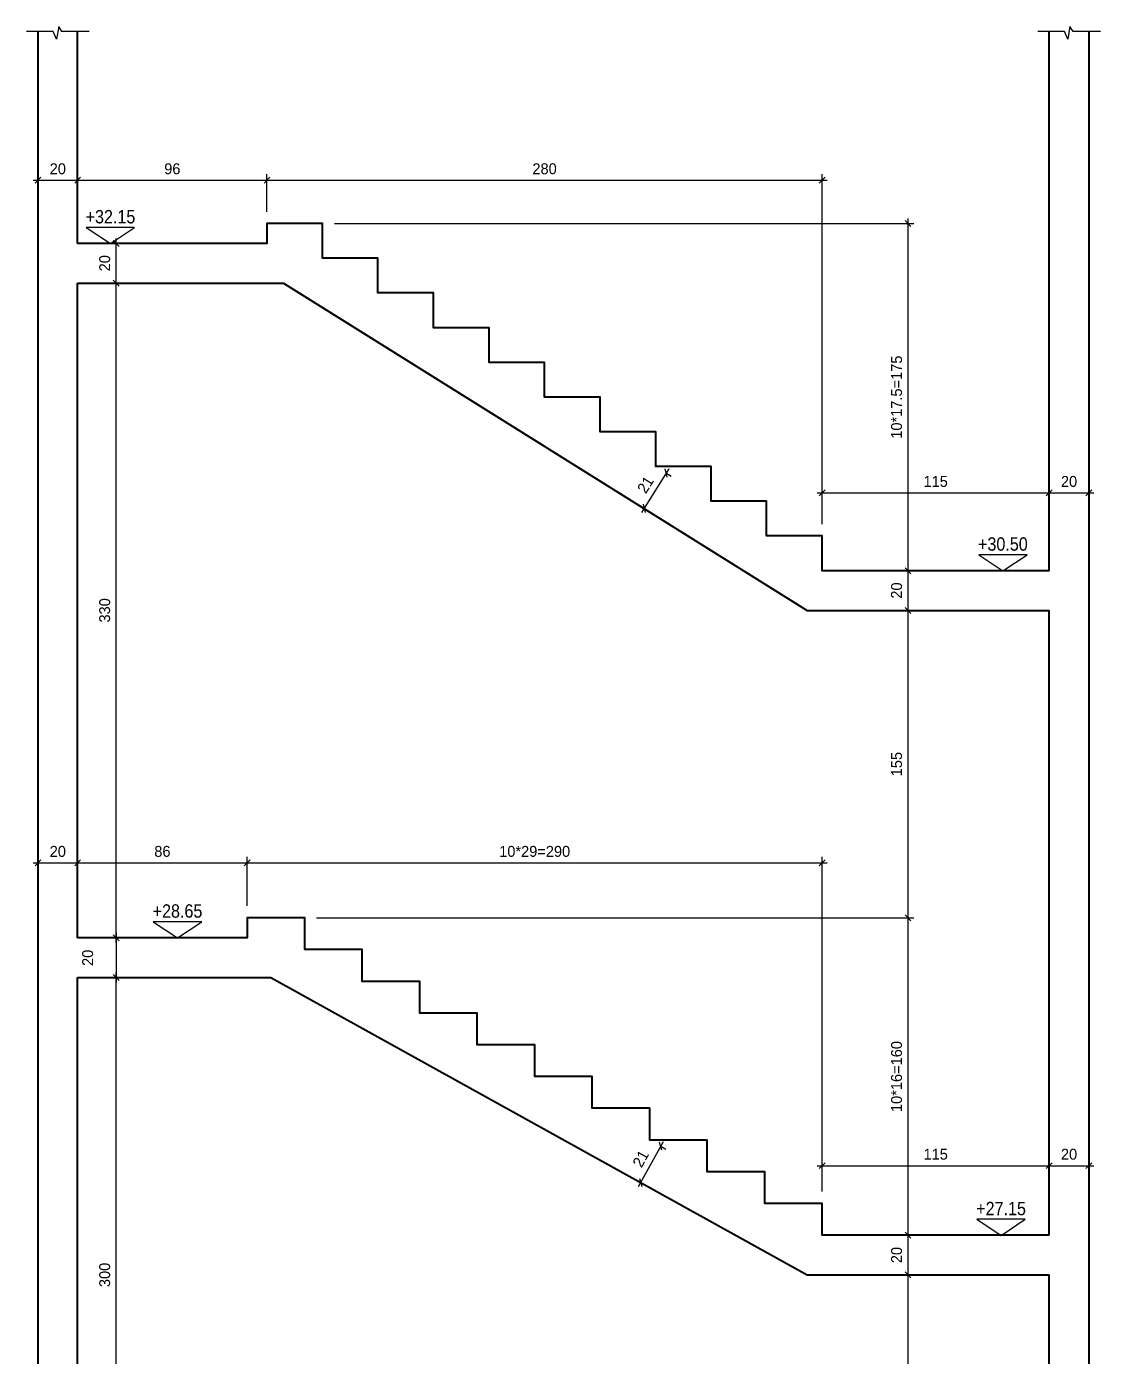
# Model space of a CAD drawing. Header units: inches. Extents: x -5298 to 11252, y 8210 to 22495.
# Drawn here: x 7595 to 8137, y 17566 to 18236 of the extents above; entities that cross this region are included whole.
import ezdxf
from ezdxf.enums import TextEntityAlignment as Align

# ---------------------------------------------------------------- set-up
doc = ezdxf.new("R2010")
doc.units = ezdxf.units.IN
doc.header["$LTSCALE"] = 55
doc.header["$MEASUREMENT"] = 0
doc.layers.get('Defpoints').update_dxf_attribs({"color": 40})
for name, color, linetype in [('break', 1, 'Continuous'), ('dim', 2, 'Continuous'), ('otm-text', 1, 'Continuous'), ('P-lines', 3, 'Continuous')]:
    doc.layers.add(name, color=color, linetype=linetype)
doc.layers.add('W-Conc', color=3, linetype='Continuous', lineweight=40)
doc.styles.add('danmm', font='danmm.shx', dxfattribs={"width": 0.9})
doc.styles.add('HEBTXT', font='hebtxt-weld.shx')
doc.styles.add('ROMANS', font='romans')
doc.dimstyles.new('25', dxfattribs={"dimtxt": 5.5, "dimasz": 3, "dimexe": 3, "dimexo": 6, "dimgap": 3, "dimtad": 1, "dimdec": 0, "dimrnd": 0.5, "dimdsep": 46, "dimtxsty": 'HEBTXT', "dimblk1": 'OBLIQUE', "dimblk2": 'OBLIQUE', "dimsah": 1, "dimcen": 1, "dimdle": 2.5, "dimclre": 9, "dimclrt": 3, "dimadec": 0, "dimazin": 0, "dimtfac": 1, "dimtdec": 0, "dimtix": 1, "dimtmove": 2, "dimatfit": 3, "dimldrblk": 'OBLIQUE', "dimfxl": 1, "dimtolj": 1, "dimarcsym": 0})

# ---------------------------------------------------------------- blocks, each defined once
blk = doc.blocks.new('MF1')
blk.add_lwpolyline([(30, 20), (0, 0), (-30, 20)], close=True)
at = {"style": 'ROMANS'}
blk.add_attdef('0', text='', height=6, dxfattribs=at).set_placement((0, 25), align=Align.CENTER)
blk = doc.blocks.new('_OBLIQUE')
at = {"color": 0, "linetype": 'ByBlock'}
blk.add_line((-0.5, -0.5), (0.5, 0.5), dxfattribs=at)
blk = doc.blocks.new('*D1325')
at = {"layer": 'Defpoints', "color": 0, "linetype": 'Continuous', "ltscale": 5, "transparency": 16777216}
for p in [(7909.18, 17674.72, -0.15), (7899.04, 17656.43, -0.15), (7904.6, 17653.35)]:
    blk.add_point(p, dxfattribs=at)
at = {"layer": 'dim', "color": 0, "linetype": 'Continuous', "lineweight": -2, "ltscale": 5, "transparency": 16777216}
blk.add_line((7915.95, 17673.82), (7903.38, 17651.16), dxfattribs=at)
at = {"layer": 'dim', "color": 9, "linetype": 'Continuous', "lineweight": -2, "ltscale": 5, "transparency": 16777216}
for p, q in [((7914.43, 17671.81), (7917.36, 17670.18)), ((7904.29, 17653.52), (7907.22, 17651.89))]:
    blk.add_line(p, q, dxfattribs=at)
at = {"layer": 'dim', "color": 0, "linetype": 'Continuous', "lineweight": -2, "ltscale": 5, "transparency": 16777216, "xscale": 3, "yscale": 3, "zscale": 3}
for p, rotation in [((7914.74, 17671.64), 60.987232589096), ((7904.6, 17653.35), 240.987232589096)]:
    blk.add_blockref('_OBLIQUE', p, dxfattribs=dict(at, rotation=rotation))
at = {"layer": 'dim', "color": 3, "linetype": 'Continuous', "ltscale": 5, "transparency": 16777216, "insert": (7904.64, 17665.28), "char_height": 5.5, "attachment_point": 5, "rotation": 60.98723, "style": 'HEBTXT'}
blk.add_mtext('\\A1;21', dxfattribs=at)
blk = doc.blocks.new('*D1326')
at = {"layer": 'Defpoints', "color": 0, "linetype": 'Continuous', "ltscale": 5, "transparency": 16777216}
for p in [(7912.22, 18014.22, -0.16), (7901.1, 17996.43, -0.19), (7906.36, 17993.15)]:
    blk.add_point(p, dxfattribs=at)
at = {"layer": 'dim', "color": 0, "linetype": 'Continuous', "lineweight": -2, "ltscale": 5, "transparency": 16777216}
blk.add_line((7918.8, 18013.06), (7905.04, 17991.03), dxfattribs=at)
at = {"layer": 'dim', "color": 9, "linetype": 'Continuous', "lineweight": -2, "ltscale": 5, "transparency": 16777216}
for p, q in [((7917.31, 18011.04), (7920.02, 18009.35)), ((7906.19, 17993.25), (7908.9, 17991.56))]:
    blk.add_line(p, q, dxfattribs=at)
at = {"layer": 'dim', "color": 0, "linetype": 'Continuous', "lineweight": -2, "ltscale": 5, "transparency": 16777216, "xscale": 3, "yscale": 3, "zscale": 3}
for p, rotation in [((7917.47, 18010.94), 58.0063335291053), ((7906.36, 17993.15), 238.0063335291053)]:
    blk.add_blockref('_OBLIQUE', p, dxfattribs=dict(at, rotation=rotation))
at = {"layer": 'dim', "color": 3, "linetype": 'Continuous', "ltscale": 5, "transparency": 16777216, "insert": (7907.04, 18005.09), "char_height": 5.5, "attachment_point": 5, "rotation": 58.00633, "style": 'HEBTXT'}
blk.add_mtext('\\A1;21', dxfattribs=at)
blk = doc.blocks.new('*D1341')
at = {"layer": 'Defpoints', "color": 0, "linetype": 'Continuous', "ltscale": 5, "transparency": 16777216}
for p in [(7633.52, 17776.72, -0.15), (7640.1, 17756.72), (7644.46, 17756.72, -0.15)]:
    blk.add_point(p, dxfattribs=at)
at = {"layer": 'dim', "color": 0, "linetype": 'Continuous', "lineweight": -2, "ltscale": 5, "transparency": 16777216}
blk.add_line((7640.1, 17779.22), (7640.1, 17754.22), dxfattribs=at)
at = {"layer": 'dim', "color": 9, "linetype": 'Continuous', "lineweight": -2, "ltscale": 5, "transparency": 16777216}
for p, q in [((7639.52, 17776.72), (7643.1, 17776.72)), ((7638.46, 17756.72), (7637.1, 17756.72))]:
    blk.add_line(p, q, dxfattribs=at)
at = {"layer": 'dim', "color": 0, "linetype": 'Continuous', "lineweight": -2, "ltscale": 5, "transparency": 16777216, "xscale": 3, "yscale": 3, "zscale": 3}
for p, rotation in [((7640.1, 17776.72), 90), ((7640.1, 17756.72), 270)]:
    blk.add_blockref('_OBLIQUE', p, dxfattribs=dict(at, rotation=rotation))
at = {"layer": 'dim', "color": 3, "linetype": 'Continuous', "ltscale": 5, "transparency": 16777216, "insert": (7625.76, 17766.56), "char_height": 5.5, "attachment_point": 5, "rotation": 90, "style": 'HEBTXT'}
blk.add_mtext('\\A1;20', dxfattribs=at)
blk = doc.blocks.new('*D1342')
at = {"layer": 'Defpoints', "color": 0, "linetype": 'Continuous', "ltscale": 5, "transparency": 16777216}
for p in [(7640.1, 18106.72), (7642.57, 18106.72, -0.19), (7633.52, 17776.72, -0.15)]:
    blk.add_point(p, dxfattribs=at)
at = {"layer": 'dim', "color": 0, "linetype": 'Continuous', "lineweight": -2, "ltscale": 5, "transparency": 16777216}
blk.add_line((7640.1, 17774.22), (7640.1, 18109.22), dxfattribs=at)
at = {"layer": 'dim', "color": 9, "linetype": 'Continuous', "lineweight": -2, "ltscale": 5, "transparency": 16777216}
for p, q in [((7636.57, 18106.72), (7637.1, 18106.72)), ((7639.52, 17776.72), (7643.1, 17776.72))]:
    blk.add_line(p, q, dxfattribs=at)
at = {"layer": 'dim', "color": 0, "linetype": 'Continuous', "lineweight": -2, "ltscale": 5, "transparency": 16777216, "xscale": 3, "yscale": 3, "zscale": 3}
for p, rotation in [((7640.1, 18106.72), 90), ((7640.1, 17776.72), 270)]:
    blk.add_blockref('_OBLIQUE', p, dxfattribs=dict(at, rotation=rotation))
at = {"layer": 'dim', "color": 3, "linetype": 'Continuous', "ltscale": 5, "transparency": 16777216, "insert": (7634.35, 17941.72), "char_height": 5.5, "attachment_point": 5, "rotation": 90, "style": 'HEBTXT'}
blk.add_mtext('\\A1;330', dxfattribs=at)
blk = doc.blocks.new('*D1343')
at = {"layer": 'Defpoints', "color": 0, "linetype": 'Continuous', "ltscale": 5, "transparency": 16777216}
for p in [(7640.1, 18126.72), (7644.12, 18126.72, -0.16), (7642.57, 18106.72, -0.19)]:
    blk.add_point(p, dxfattribs=at)
at = {"layer": 'dim', "color": 0, "linetype": 'Continuous', "lineweight": -2, "ltscale": 5, "transparency": 16777216}
blk.add_line((7640.1, 18104.22), (7640.1, 18129.22), dxfattribs=at)
at = {"layer": 'dim', "color": 9, "linetype": 'Continuous', "lineweight": -2, "ltscale": 5, "transparency": 16777216}
for p, q in [((7638.12, 18126.72), (7637.1, 18126.72)), ((7636.57, 18106.72), (7637.1, 18106.72))]:
    blk.add_line(p, q, dxfattribs=at)
at = {"layer": 'dim', "color": 0, "linetype": 'Continuous', "lineweight": -2, "ltscale": 5, "transparency": 16777216, "xscale": 3, "yscale": 3, "zscale": 3}
for p, rotation in [((7640.1, 18126.72), 90), ((7640.1, 18106.72), 270)]:
    blk.add_blockref('_OBLIQUE', p, dxfattribs=dict(at, rotation=rotation))
at = {"layer": 'dim', "color": 3, "linetype": 'Continuous', "ltscale": 5, "transparency": 16777216, "insert": (7634.35, 18116.72), "char_height": 5.5, "attachment_point": 5, "rotation": 90, "style": 'HEBTXT'}
blk.add_mtext('\\A1;20', dxfattribs=at)
blk = doc.blocks.new('*D1383')
at = {"layer": 'Defpoints', "color": 0, "linetype": 'Continuous', "ltscale": 5, "transparency": 16777216}
for p in [(8039.46, 17606.72), (8043.58, 17606.72, -0.15), (7772.18, 17466.72, -0.15)]:
    blk.add_point(p, dxfattribs=at)
at = {"layer": 'dim', "color": 9, "linetype": 'Continuous', "lineweight": -2, "ltscale": 5, "transparency": 16777216}
for p, q in [((8037.58, 17606.72), (8036.46, 17606.72)), ((7778.18, 17466.72), (8042.46, 17466.72))]:
    blk.add_line(p, q, dxfattribs=at)
at = {"layer": 'dim', "color": 0, "linetype": 'Continuous', "lineweight": -2, "ltscale": 5, "transparency": 16777216}
blk.add_line((8039.46, 17464.22), (8039.46, 17609.22), dxfattribs=at)
at = {"layer": 'dim', "color": 0, "linetype": 'Continuous', "lineweight": -2, "ltscale": 5, "transparency": 16777216, "xscale": 3, "yscale": 3, "zscale": 3}
for p, rotation in [((8039.46, 17606.72), 90), ((8039.46, 17466.72), 270)]:
    blk.add_blockref('_OBLIQUE', p, dxfattribs=dict(at, rotation=rotation))
at = {"layer": 'dim', "color": 3, "linetype": 'Continuous', "ltscale": 5, "transparency": 16777216, "insert": (8033.71, 17536.72), "char_height": 5.5, "attachment_point": 5, "rotation": 90, "style": 'HEBTXT'}
blk.add_mtext('\\A1;140', dxfattribs=at)
blk = doc.blocks.new('*D1384')
at = {"layer": 'Defpoints', "color": 0, "linetype": 'Continuous', "ltscale": 5, "transparency": 16777216}
for p in [(8039.46, 17626.72), (8041.63, 17626.72, -0.15), (8043.58, 17606.72, -0.15)]:
    blk.add_point(p, dxfattribs=at)
at = {"layer": 'dim', "color": 9, "linetype": 'Continuous', "lineweight": -2, "ltscale": 5, "transparency": 16777216}
for p, q in [((8035.63, 17626.72), (8036.46, 17626.72)), ((8037.58, 17606.72), (8036.46, 17606.72))]:
    blk.add_line(p, q, dxfattribs=at)
at = {"layer": 'dim', "color": 0, "linetype": 'Continuous', "lineweight": -2, "ltscale": 5, "transparency": 16777216}
blk.add_line((8039.46, 17604.22), (8039.46, 17629.22), dxfattribs=at)
at = {"layer": 'dim', "color": 0, "linetype": 'Continuous', "lineweight": -2, "ltscale": 5, "transparency": 16777216, "xscale": 3, "yscale": 3, "zscale": 3}
for p, rotation in [((8039.46, 17626.72), 90), ((8039.46, 17606.72), 270)]:
    blk.add_blockref('_OBLIQUE', p, dxfattribs=dict(at, rotation=rotation))
at = {"layer": 'dim', "color": 3, "linetype": 'Continuous', "ltscale": 5, "transparency": 16777216, "insert": (8033.71, 17616.72), "char_height": 5.5, "attachment_point": 5, "rotation": 90, "style": 'HEBTXT'}
blk.add_mtext('\\A1;20', dxfattribs=at)
blk = doc.blocks.new('*D1385')
at = {"layer": 'Defpoints', "color": 0, "linetype": 'Continuous', "ltscale": 5, "transparency": 16777216}
for p in [(7735.18, 17786.72, -0.15), (8039.46, 17786.72), (8041.63, 17626.72, -0.15)]:
    blk.add_point(p, dxfattribs=at)
at = {"layer": 'dim', "color": 9, "linetype": 'Continuous', "lineweight": -2, "ltscale": 5, "transparency": 16777216}
for p, q in [((7741.18, 17786.72), (8042.46, 17786.72)), ((8035.63, 17626.72), (8036.46, 17626.72))]:
    blk.add_line(p, q, dxfattribs=at)
at = {"layer": 'dim', "color": 0, "linetype": 'Continuous', "lineweight": -2, "ltscale": 5, "transparency": 16777216}
blk.add_line((8039.46, 17624.22), (8039.46, 17789.22), dxfattribs=at)
at = {"layer": 'dim', "color": 0, "linetype": 'Continuous', "lineweight": -2, "ltscale": 5, "transparency": 16777216, "xscale": 3, "yscale": 3, "zscale": 3}
for p, rotation in [((8039.46, 17786.72), 90), ((8039.46, 17626.72), 270)]:
    blk.add_blockref('_OBLIQUE', p, dxfattribs=dict(at, rotation=rotation))
at = {"layer": 'dim', "color": 3, "linetype": 'Continuous', "ltscale": 5, "transparency": 16777216, "insert": (8033.71, 17706.72), "char_height": 5.5, "attachment_point": 5, "rotation": 90, "style": 'HEBTXT'}
blk.add_mtext('\\A1;10*16=160', dxfattribs=at)
blk = doc.blocks.new('*D1365')
at = {"layer": 'Defpoints', "color": 0, "linetype": 'Continuous', "ltscale": 5, "transparency": 16777216}
for p in [(8039.46, 17941.72), (8044.85, 17941.72, -0.19), (7735.18, 17786.72, -0.15)]:
    blk.add_point(p, dxfattribs=at)
at = {"layer": 'dim', "color": 9, "linetype": 'Continuous', "lineweight": -2, "ltscale": 5, "transparency": 16777216}
for p, q in [((8038.85, 17941.72), (8036.46, 17941.72)), ((7741.18, 17786.72), (8042.46, 17786.72))]:
    blk.add_line(p, q, dxfattribs=at)
at = {"layer": 'dim', "color": 0, "linetype": 'Continuous', "lineweight": -2, "ltscale": 5, "transparency": 16777216}
blk.add_line((8039.46, 17784.22), (8039.46, 17944.22), dxfattribs=at)
at = {"layer": 'dim', "color": 0, "linetype": 'Continuous', "lineweight": -2, "ltscale": 5, "transparency": 16777216, "xscale": 3, "yscale": 3, "zscale": 3}
for p, rotation in [((8039.46, 17941.72), 90), ((8039.46, 17786.72), 270)]:
    blk.add_blockref('_OBLIQUE', p, dxfattribs=dict(at, rotation=rotation))
at = {"layer": 'dim', "color": 3, "linetype": 'Continuous', "ltscale": 5, "transparency": 16777216, "insert": (8033.71, 17864.22), "char_height": 5.5, "attachment_point": 5, "rotation": 90, "style": 'HEBTXT'}
blk.add_mtext('\\A1;155', dxfattribs=at)
blk = doc.blocks.new('*D1366')
at = {"layer": 'Defpoints', "color": 0, "linetype": 'Continuous', "ltscale": 5, "transparency": 16777216}
for p in [(8039.46, 17961.72), (8044.23, 17961.72, -0.16), (8044.85, 17941.72, -0.19)]:
    blk.add_point(p, dxfattribs=at)
at = {"layer": 'dim', "color": 9, "linetype": 'Continuous', "lineweight": -2, "ltscale": 5, "transparency": 16777216}
for p, q in [((8038.23, 17961.72), (8036.46, 17961.72)), ((8038.85, 17941.72), (8036.46, 17941.72))]:
    blk.add_line(p, q, dxfattribs=at)
at = {"layer": 'dim', "color": 0, "linetype": 'Continuous', "lineweight": -2, "ltscale": 5, "transparency": 16777216}
blk.add_line((8039.46, 17939.22), (8039.46, 17964.22), dxfattribs=at)
at = {"layer": 'dim', "color": 0, "linetype": 'Continuous', "lineweight": -2, "ltscale": 5, "transparency": 16777216, "xscale": 3, "yscale": 3, "zscale": 3}
for p, rotation in [((8039.46, 17961.72), 90), ((8039.46, 17941.72), 270)]:
    blk.add_blockref('_OBLIQUE', p, dxfattribs=dict(at, rotation=rotation))
at = {"layer": 'dim', "color": 3, "linetype": 'Continuous', "ltscale": 5, "transparency": 16777216, "insert": (8033.71, 17951.72), "char_height": 5.5, "attachment_point": 5, "rotation": 90, "style": 'HEBTXT'}
blk.add_mtext('\\A1;20', dxfattribs=at)
blk = doc.blocks.new('*D1367')
at = {"layer": 'Defpoints', "color": 0, "linetype": 'Continuous', "ltscale": 5, "transparency": 16777216}
for p in [(7744.18, 18136.72, -0.16), (8039.46, 18136.72), (8044.23, 17961.72, -0.16)]:
    blk.add_point(p, dxfattribs=at)
at = {"layer": 'dim', "color": 9, "linetype": 'Continuous', "lineweight": -2, "ltscale": 5, "transparency": 16777216}
for p, q in [((7750.18, 18136.72), (8042.46, 18136.72)), ((8038.23, 17961.72), (8036.46, 17961.72))]:
    blk.add_line(p, q, dxfattribs=at)
at = {"layer": 'dim', "color": 0, "linetype": 'Continuous', "lineweight": -2, "ltscale": 5, "transparency": 16777216}
blk.add_line((8039.46, 17959.22), (8039.46, 18139.22), dxfattribs=at)
at = {"layer": 'dim', "color": 0, "linetype": 'Continuous', "lineweight": -2, "ltscale": 5, "transparency": 16777216, "xscale": 3, "yscale": 3, "zscale": 3}
for p, rotation in [((8039.46, 18136.72), 90), ((8039.46, 17961.72), 270)]:
    blk.add_blockref('_OBLIQUE', p, dxfattribs=dict(at, rotation=rotation))
at = {"layer": 'dim', "color": 3, "linetype": 'Continuous', "ltscale": 5, "transparency": 16777216, "insert": (8033.71, 18049.22), "char_height": 5.5, "attachment_point": 5, "rotation": 90, "style": 'HEBTXT'}
blk.add_mtext('\\A1;10*17.5=175', dxfattribs=at)
blk = doc.blocks.new('*D1399')
at = {"layer": 'Defpoints', "color": 0, "linetype": 'Continuous', "ltscale": 5, "transparency": 16777216}
for p in [(7640.1, 17756.72), (7644.46, 17756.72, -0.15), (7642.24, 17456.72, -0.15)]:
    blk.add_point(p, dxfattribs=at)
at = {"layer": 'dim', "color": 0, "linetype": 'Continuous', "lineweight": -2, "ltscale": 5, "transparency": 16777216}
blk.add_line((7640.1, 17454.22), (7640.1, 17759.22), dxfattribs=at)
at = {"layer": 'dim', "color": 9, "linetype": 'Continuous', "lineweight": -2, "ltscale": 5, "transparency": 16777216}
for p, q in [((7638.46, 17756.72), (7637.1, 17756.72)), ((7636.24, 17456.72), (7637.1, 17456.72))]:
    blk.add_line(p, q, dxfattribs=at)
at = {"layer": 'dim', "color": 0, "linetype": 'Continuous', "lineweight": -2, "ltscale": 5, "transparency": 16777216, "xscale": 3, "yscale": 3, "zscale": 3}
for p, rotation in [((7640.1, 17756.72), 90), ((7640.1, 17456.72), 270)]:
    blk.add_blockref('_OBLIQUE', p, dxfattribs=dict(at, rotation=rotation))
at = {"layer": 'dim', "color": 3, "linetype": 'Continuous', "ltscale": 5, "transparency": 16777216, "insert": (7634.35, 17606.72), "char_height": 5.5, "attachment_point": 5, "rotation": 90, "style": 'HEBTXT'}
blk.add_mtext('\\A1;300', dxfattribs=at)
blk = doc.blocks.new('*D1320')
at = {"layer": 'Defpoints', "color": 0, "linetype": 'Continuous', "ltscale": 5, "transparency": 16777216}
for p in [(7620.69, 17814.44), (7600.68, 17795.56, -0.22), (7620.69, 17797.59, -0.22)]:
    blk.add_point(p, dxfattribs=at)
at = {"layer": 'dim', "color": 0, "linetype": 'Continuous', "lineweight": -2, "ltscale": 5, "transparency": 16777216}
blk.add_line((7598.18, 17814.44), (7623.19, 17814.44), dxfattribs=at)
at = {"layer": 'dim', "color": 9, "linetype": 'Continuous', "lineweight": -2, "ltscale": 5, "transparency": 16777216}
for p, q in [((7600.68, 17801.56), (7600.68, 17817.44)), ((7620.69, 17803.59), (7620.69, 17817.44))]:
    blk.add_line(p, q, dxfattribs=at)
at = {"layer": 'dim', "color": 0, "linetype": 'Continuous', "lineweight": -2, "ltscale": 5, "transparency": 16777216, "xscale": 3, "yscale": 3, "zscale": 3, "rotation": 180}
blk.add_blockref('_OBLIQUE', (7600.68, 17814.44), dxfattribs=at)
at = {"layer": 'dim', "color": 0, "linetype": 'Continuous', "lineweight": -2, "ltscale": 5, "transparency": 16777216, "xscale": 3, "yscale": 3, "zscale": 3}
blk.add_blockref('_OBLIQUE', (7620.69, 17814.44), dxfattribs=at)
at = {"layer": 'dim', "color": 3, "linetype": 'Continuous', "ltscale": 5, "transparency": 16777216, "insert": (7610.68, 17820.19), "char_height": 5.5, "attachment_point": 5, "style": 'HEBTXT'}
blk.add_mtext('\\A1;20', dxfattribs=at)
blk = doc.blocks.new('*D1421')
at = {"layer": 'Defpoints', "color": 0, "linetype": 'Continuous', "ltscale": 5, "transparency": 16777216}
for p in [(7706.18, 17814.44), (7620.69, 17797.59, -0.22), (7706.18, 17786.72, -0.15)]:
    blk.add_point(p, dxfattribs=at)
at = {"layer": 'dim', "color": 0, "linetype": 'Continuous', "lineweight": -2, "ltscale": 5, "transparency": 16777216}
blk.add_line((7618.19, 17814.44), (7708.68, 17814.44), dxfattribs=at)
at = {"layer": 'dim', "color": 9, "linetype": 'Continuous', "lineweight": -2, "ltscale": 5, "transparency": 16777216}
for p, q in [((7620.69, 17803.59), (7620.69, 17817.44)), ((7706.18, 17792.72), (7706.18, 17817.44))]:
    blk.add_line(p, q, dxfattribs=at)
at = {"layer": 'dim', "color": 0, "linetype": 'Continuous', "lineweight": -2, "ltscale": 5, "transparency": 16777216, "xscale": 3, "yscale": 3, "zscale": 3, "rotation": 180}
blk.add_blockref('_OBLIQUE', (7620.69, 17814.44), dxfattribs=at)
at = {"layer": 'dim', "color": 0, "linetype": 'Continuous', "lineweight": -2, "ltscale": 5, "transparency": 16777216, "xscale": 3, "yscale": 3, "zscale": 3}
blk.add_blockref('_OBLIQUE', (7706.18, 17814.44), dxfattribs=at)
at = {"layer": 'dim', "color": 3, "linetype": 'Continuous', "ltscale": 5, "transparency": 16777216, "insert": (7663.43, 17820.19), "char_height": 5.5, "attachment_point": 5, "style": 'HEBTXT'}
blk.add_mtext('\\A1;86', dxfattribs=at)
blk = doc.blocks.new('*D1422')
at = {"layer": 'Defpoints', "color": 0, "linetype": 'Continuous', "ltscale": 5, "transparency": 16777216}
for p in [(7996.18, 17814.44), (7706.18, 17786.72, -0.15), (7996.18, 17642.72, -0.15)]:
    blk.add_point(p, dxfattribs=at)
at = {"layer": 'dim', "color": 0, "linetype": 'Continuous', "lineweight": -2, "ltscale": 5, "transparency": 16777216}
blk.add_line((7703.68, 17814.44), (7998.68, 17814.44), dxfattribs=at)
at = {"layer": 'dim', "color": 9, "linetype": 'Continuous', "lineweight": -2, "ltscale": 5, "transparency": 16777216}
for p, q in [((7706.18, 17792.72), (7706.18, 17817.44)), ((7996.18, 17648.72), (7996.18, 17817.44))]:
    blk.add_line(p, q, dxfattribs=at)
at = {"layer": 'dim', "color": 0, "linetype": 'Continuous', "lineweight": -2, "ltscale": 5, "transparency": 16777216, "xscale": 3, "yscale": 3, "zscale": 3, "rotation": 180}
blk.add_blockref('_OBLIQUE', (7706.18, 17814.44), dxfattribs=at)
at = {"layer": 'dim', "color": 0, "linetype": 'Continuous', "lineweight": -2, "ltscale": 5, "transparency": 16777216, "xscale": 3, "yscale": 3, "zscale": 3}
blk.add_blockref('_OBLIQUE', (7996.18, 17814.44), dxfattribs=at)
at = {"layer": 'dim', "color": 3, "linetype": 'Continuous', "ltscale": 5, "transparency": 16777216, "insert": (7851.18, 17820.19), "char_height": 5.5, "attachment_point": 5, "style": 'HEBTXT'}
blk.add_mtext('\\A1;10*29=290', dxfattribs=at)
blk = doc.blocks.new('*D1423')
at = {"layer": 'Defpoints', "color": 0, "linetype": 'Continuous', "ltscale": 5, "transparency": 16777216}
for p in [(8110.68, 17661.79), (7996.18, 17642.72, -0.15), (8110.68, 17642.72, 0.1)]:
    blk.add_point(p, dxfattribs=at)
at = {"layer": 'dim', "color": 9, "linetype": 'Continuous', "lineweight": -2, "ltscale": 5, "transparency": 16777216}
for p, q in [((7996.18, 17648.72), (7996.18, 17664.79)), ((8110.68, 17648.72), (8110.68, 17664.79))]:
    blk.add_line(p, q, dxfattribs=at)
at = {"layer": 'dim', "color": 0, "linetype": 'Continuous', "lineweight": -2, "ltscale": 5, "transparency": 16777216}
blk.add_line((7993.68, 17661.79), (8113.18, 17661.79), dxfattribs=at)
at = {"layer": 'dim', "color": 0, "linetype": 'Continuous', "lineweight": -2, "ltscale": 5, "transparency": 16777216, "xscale": 3, "yscale": 3, "zscale": 3, "rotation": 180}
blk.add_blockref('_OBLIQUE', (7996.18, 17661.79), dxfattribs=at)
at = {"layer": 'dim', "color": 0, "linetype": 'Continuous', "lineweight": -2, "ltscale": 5, "transparency": 16777216, "xscale": 3, "yscale": 3, "zscale": 3}
blk.add_blockref('_OBLIQUE', (8110.68, 17661.79), dxfattribs=at)
at = {"layer": 'dim', "color": 3, "linetype": 'Continuous', "ltscale": 5, "transparency": 16777216, "insert": (8053.43, 17667.54), "char_height": 5.5, "attachment_point": 5, "style": 'HEBTXT'}
blk.add_mtext('\\A1;115', dxfattribs=at)
blk = doc.blocks.new('*D1424')
at = {"layer": 'Defpoints', "color": 0, "linetype": 'Continuous', "ltscale": 5, "transparency": 16777216}
for p in [(8130.68, 17661.79), (8130.68, 17654.13, 0.24), (8110.68, 17642.72, 0.1)]:
    blk.add_point(p, dxfattribs=at)
at = {"layer": 'dim', "color": 9, "linetype": 'Continuous', "lineweight": -2, "ltscale": 5, "transparency": 16777216}
for p, q in [((8110.68, 17648.72), (8110.68, 17664.79)), ((8130.68, 17660.13), (8130.68, 17664.79))]:
    blk.add_line(p, q, dxfattribs=at)
at = {"layer": 'dim', "color": 0, "linetype": 'Continuous', "lineweight": -2, "ltscale": 5, "transparency": 16777216}
blk.add_line((8108.18, 17661.79), (8133.18, 17661.79), dxfattribs=at)
at = {"layer": 'dim', "color": 0, "linetype": 'Continuous', "lineweight": -2, "ltscale": 5, "transparency": 16777216, "xscale": 3, "yscale": 3, "zscale": 3, "rotation": 180}
blk.add_blockref('_OBLIQUE', (8110.68, 17661.79), dxfattribs=at)
at = {"layer": 'dim', "color": 0, "linetype": 'Continuous', "lineweight": -2, "ltscale": 5, "transparency": 16777216, "xscale": 3, "yscale": 3, "zscale": 3}
blk.add_blockref('_OBLIQUE', (8130.68, 17661.79), dxfattribs=at)
at = {"layer": 'dim', "color": 3, "linetype": 'Continuous', "ltscale": 5, "transparency": 16777216, "insert": (8120.68, 17667.54), "char_height": 5.5, "attachment_point": 5, "style": 'HEBTXT'}
blk.add_mtext('\\A1;20', dxfattribs=at)
blk = doc.blocks.new('*D1425')
at = {"layer": 'Defpoints', "color": 0, "linetype": 'Continuous', "ltscale": 5, "transparency": 16777216}
for p in [(7620.69, 18158.56), (7600.68, 18146.08, -0.25), (7620.69, 18146.08, -0.26)]:
    blk.add_point(p, dxfattribs=at)
at = {"layer": 'dim', "color": 9, "linetype": 'Continuous', "lineweight": -2, "ltscale": 5, "transparency": 16777216}
for p, q in [((7600.68, 18152.08), (7600.68, 18161.56)), ((7620.69, 18152.08), (7620.69, 18161.56))]:
    blk.add_line(p, q, dxfattribs=at)
at = {"layer": 'dim', "color": 0, "linetype": 'Continuous', "lineweight": -2, "ltscale": 5, "transparency": 16777216}
blk.add_line((7598.18, 18158.56), (7623.19, 18158.56), dxfattribs=at)
at = {"layer": 'dim', "color": 0, "linetype": 'Continuous', "lineweight": -2, "ltscale": 5, "transparency": 16777216, "xscale": 3, "yscale": 3, "zscale": 3, "rotation": 180}
blk.add_blockref('_OBLIQUE', (7600.68, 18158.56), dxfattribs=at)
at = {"layer": 'dim', "color": 0, "linetype": 'Continuous', "lineweight": -2, "ltscale": 5, "transparency": 16777216, "xscale": 3, "yscale": 3, "zscale": 3}
blk.add_blockref('_OBLIQUE', (7620.69, 18158.56), dxfattribs=at)
at = {"layer": 'dim', "color": 3, "linetype": 'Continuous', "ltscale": 5, "transparency": 16777216, "insert": (7610.68, 18164.31), "char_height": 5.5, "attachment_point": 5, "style": 'HEBTXT'}
blk.add_mtext('\\A1;20', dxfattribs=at)
blk = doc.blocks.new('*D1426')
at = {"layer": 'Defpoints', "color": 0, "linetype": 'Continuous', "ltscale": 5, "transparency": 16777216}
for p in [(7716.18, 18158.56), (7620.69, 18146.08, -0.26), (7716.18, 18136.72, -0.16)]:
    blk.add_point(p, dxfattribs=at)
at = {"layer": 'dim', "color": 9, "linetype": 'Continuous', "lineweight": -2, "ltscale": 5, "transparency": 16777216}
for p, q in [((7620.69, 18152.08), (7620.69, 18161.56)), ((7716.18, 18142.72), (7716.18, 18161.56))]:
    blk.add_line(p, q, dxfattribs=at)
at = {"layer": 'dim', "color": 0, "linetype": 'Continuous', "lineweight": -2, "ltscale": 5, "transparency": 16777216}
blk.add_line((7618.19, 18158.56), (7718.68, 18158.56), dxfattribs=at)
at = {"layer": 'dim', "color": 0, "linetype": 'Continuous', "lineweight": -2, "ltscale": 5, "transparency": 16777216, "xscale": 3, "yscale": 3, "zscale": 3, "rotation": 180}
blk.add_blockref('_OBLIQUE', (7620.69, 18158.56), dxfattribs=at)
at = {"layer": 'dim', "color": 0, "linetype": 'Continuous', "lineweight": -2, "ltscale": 5, "transparency": 16777216, "xscale": 3, "yscale": 3, "zscale": 3}
blk.add_blockref('_OBLIQUE', (7716.18, 18158.56), dxfattribs=at)
at = {"layer": 'dim', "color": 3, "linetype": 'Continuous', "ltscale": 5, "transparency": 16777216, "insert": (7668.43, 18164.31), "char_height": 5.5, "attachment_point": 5, "style": 'HEBTXT'}
blk.add_mtext('\\A1;96', dxfattribs=at)
blk = doc.blocks.new('*D1427')
at = {"layer": 'Defpoints', "color": 0, "linetype": 'Continuous', "ltscale": 5, "transparency": 16777216}
for p in [(7996.15, 18158.56), (7716.18, 18136.72, -0.16), (7996.15, 17979.22, -0.16)]:
    blk.add_point(p, dxfattribs=at)
at = {"layer": 'dim', "color": 9, "linetype": 'Continuous', "lineweight": -2, "ltscale": 5, "transparency": 16777216}
for p, q in [((7716.18, 18142.72), (7716.18, 18161.56)), ((7996.15, 17985.22), (7996.15, 18161.56))]:
    blk.add_line(p, q, dxfattribs=at)
at = {"layer": 'dim', "color": 0, "linetype": 'Continuous', "lineweight": -2, "ltscale": 5, "transparency": 16777216}
blk.add_line((7713.68, 18158.56), (7998.65, 18158.56), dxfattribs=at)
at = {"layer": 'dim', "color": 0, "linetype": 'Continuous', "lineweight": -2, "ltscale": 5, "transparency": 16777216, "xscale": 3, "yscale": 3, "zscale": 3, "rotation": 180}
blk.add_blockref('_OBLIQUE', (7716.18, 18158.56), dxfattribs=at)
at = {"layer": 'dim', "color": 0, "linetype": 'Continuous', "lineweight": -2, "ltscale": 5, "transparency": 16777216, "xscale": 3, "yscale": 3, "zscale": 3}
blk.add_blockref('_OBLIQUE', (7996.15, 18158.56), dxfattribs=at)
at = {"layer": 'dim', "color": 3, "linetype": 'Continuous', "ltscale": 5, "transparency": 16777216, "insert": (7856.17, 18164.31), "char_height": 5.5, "attachment_point": 5, "style": 'HEBTXT'}
blk.add_mtext('\\A1;280', dxfattribs=at)
blk = doc.blocks.new('*D1428')
at = {"layer": 'Defpoints', "color": 0, "linetype": 'Continuous', "ltscale": 5, "transparency": 16777216}
for p in [(8110.68, 18000.94), (7996.15, 17979.22, -0.16), (8110.68, 17979.22, 0.06)]:
    blk.add_point(p, dxfattribs=at)
at = {"layer": 'dim', "color": 0, "linetype": 'Continuous', "lineweight": -2, "ltscale": 5, "transparency": 16777216}
blk.add_line((7993.65, 18000.94), (8113.18, 18000.94), dxfattribs=at)
at = {"layer": 'dim', "color": 9, "linetype": 'Continuous', "lineweight": -2, "ltscale": 5, "transparency": 16777216}
for p, q in [((7996.15, 17985.22), (7996.15, 18003.94)), ((8110.68, 17985.22), (8110.68, 18003.94))]:
    blk.add_line(p, q, dxfattribs=at)
at = {"layer": 'dim', "color": 0, "linetype": 'Continuous', "lineweight": -2, "ltscale": 5, "transparency": 16777216, "xscale": 3, "yscale": 3, "zscale": 3, "rotation": 180}
blk.add_blockref('_OBLIQUE', (7996.15, 18000.94), dxfattribs=at)
at = {"layer": 'dim', "color": 0, "linetype": 'Continuous', "lineweight": -2, "ltscale": 5, "transparency": 16777216, "xscale": 3, "yscale": 3, "zscale": 3}
blk.add_blockref('_OBLIQUE', (8110.68, 18000.94), dxfattribs=at)
at = {"layer": 'dim', "color": 3, "linetype": 'Continuous', "ltscale": 5, "transparency": 16777216, "insert": (8053.42, 18006.69), "char_height": 5.5, "attachment_point": 5, "style": 'HEBTXT'}
blk.add_mtext('\\A1;115', dxfattribs=at)
blk = doc.blocks.new('*D1429')
at = {"layer": 'Defpoints', "color": 0, "linetype": 'Continuous', "ltscale": 5, "transparency": 16777216}
for p in [(8130.68, 18000.94), (8130.68, 17993.94, 0.22), (8110.68, 17979.22, 0.06)]:
    blk.add_point(p, dxfattribs=at)
at = {"layer": 'dim', "color": 0, "linetype": 'Continuous', "lineweight": -2, "ltscale": 5, "transparency": 16777216}
blk.add_line((8108.18, 18000.94), (8133.18, 18000.94), dxfattribs=at)
at = {"layer": 'dim', "color": 9, "linetype": 'Continuous', "lineweight": -2, "ltscale": 5, "transparency": 16777216}
for p, q in [((8110.68, 17985.22), (8110.68, 18003.94)), ((8130.68, 17999.94), (8130.68, 18003.94))]:
    blk.add_line(p, q, dxfattribs=at)
at = {"layer": 'dim', "color": 0, "linetype": 'Continuous', "lineweight": -2, "ltscale": 5, "transparency": 16777216, "xscale": 3, "yscale": 3, "zscale": 3, "rotation": 180}
blk.add_blockref('_OBLIQUE', (8110.68, 18000.94), dxfattribs=at)
at = {"layer": 'dim', "color": 0, "linetype": 'Continuous', "lineweight": -2, "ltscale": 5, "transparency": 16777216, "xscale": 3, "yscale": 3, "zscale": 3}
blk.add_blockref('_OBLIQUE', (8130.68, 18000.94), dxfattribs=at)
at = {"layer": 'dim', "color": 3, "linetype": 'Continuous', "ltscale": 5, "transparency": 16777216, "insert": (8120.68, 18006.69), "char_height": 5.5, "attachment_point": 5, "style": 'HEBTXT'}
blk.add_mtext('\\A1;20', dxfattribs=at)

msp = doc.modelspace()

# ---------------------------------------------------------------- linework, layer by layer
at = {"layer": 'break'}
for points, elevation in [([(7626.5, 18233.56), (7612.72, 18233.56), (7611.13, 18236.02), (7610.06, 18229.67), (7608.34, 18233.56), (7594.93, 18233.56)], -0.54), ([(8136.5, 18233.56), (8122.73, 18233.56), (8121.13, 18236.02), (8120.06, 18229.67), (8118.34, 18233.56), (8104.94, 18233.56)], -0.25)]:
    msp.add_lwpolyline(points, dxfattribs=dict(at, elevation=elevation))
at = {"layer": 'W-Conc', "ltscale": 5}
for p, q in [((7600.68, 18233.56, -0.71), (7600.68, 16918.42, -0.58)), ((7620.69, 18126.72, -0.7), (7620.69, 18233.56, -0.72)), ((8110.68, 17961.72, -0.39), (8110.68, 18233.56, -0.42)), ((8130.68, 18233.56, -0.25), (8130.68, 16918.42, -0.16)), ((7620.69, 17776.72, -0.67), (7620.69, 18106.72, -0.7)), ((8110.68, 17626.72, -0.35), (8110.68, 17941.72, -0.39)), ((7620.69, 17456.72, -0.63), (7620.69, 17756.72, -0.67)), ((8110.68, 17316.72, -0.32), (8110.68, 17606.72, -0.35))]:
    msp.add_line(p, q, dxfattribs=at)
for points, elevation in [([(8110.68, 17961.72), (7996.15, 17961.72), (7996.15, 17979.22), (7968.18, 17979.22), (7968.18, 17996.72), (7940.22, 17996.72), (7940.22, 18014.22), (7912.22, 18014.22), (7912.22, 18031.72), (7884.21, 18031.72), (7884.21, 18049.22), (7856.18, 18049.22), (7856.18, 18066.72), (7828.18, 18066.72), (7828.18, 18084.22), (7800.18, 18084.22), (7800.18, 18101.72), (7772.15, 18101.72), (7772.15, 18119.22), (7744.18, 18119.22), (7744.18, 18136.72), (7716.18, 18136.72), (7716.18, 18126.72), (7620.69, 18126.72)], -0.61), ([(7620.69, 18106.72), (7724.56, 18106.72), (7988.68, 17941.72), (8110.69, 17941.72)], -0.64), ([(8110.68, 17626.72), (7996.18, 17626.72), (7996.18, 17642.72), (7967.18, 17642.72), (7967.18, 17658.72), (7938.18, 17658.72), (7938.18, 17674.72), (7909.18, 17674.72), (7909.18, 17690.72), (7880.18, 17690.72), (7880.18, 17706.72), (7851.18, 17706.72), (7851.18, 17722.72), (7822.18, 17722.72), (7822.18, 17738.72), (7793.18, 17738.72), (7793.18, 17754.72), (7764.18, 17754.72), (7764.18, 17770.72), (7735.18, 17770.72), (7735.18, 17786.72), (7706.18, 17786.72), (7706.18, 17776.72), (7620.69, 17776.72)], -0.6), ([(7620.68, 17756.72), (7718.2, 17756.72), (7988.68, 17606.72), (8110.68, 17606.72)], -0.6)]:
    msp.add_lwpolyline(points, dxfattribs=dict(at, elevation=elevation))

# ---------------------------------------------------------------- block references
at = {"layer": 'P-lines', "color": 3}
ref = msp.add_blockref('MF1', (7637.24, 18126.65, -0.61), dxfattribs=dict(at, xscale=-0.4065600000089035, yscale=0.4065600000089035, zscale=0.4065600000089035))
ref.add_attrib('-3.25', '+32.15', dxfattribs={"layer": 'otm-text', "height": 6.75, "style": 'danmm', "width": 0.9}).set_placement((7637.24, 18136.81, -0.61), align=Align.CENTER)
ref = msp.add_blockref('MF1', (8087.31, 17961.65, -0.61), dxfattribs=dict(at, xscale=-0.4065600000089035, yscale=0.4065600000089035, zscale=0.4065600000089035))
ref.add_attrib('-3.25', '+30.50', dxfattribs={"layer": 'otm-text', "height": 6.75, "style": 'danmm', "width": 0.9}).set_placement((8087.31, 17971.81, -0.61), align=Align.CENTER)
ref = msp.add_blockref('MF1', (7671.05, 17776.65, -0.6), dxfattribs=dict(at, xscale=-0.4065600000089035, yscale=0.4065600000089035, zscale=0.4065600000089035))
ref.add_attrib('-3.25', '+28.65', dxfattribs={"layer": 'otm-text', "height": 6.75, "style": 'danmm', "width": 0.9}).set_placement((7671.05, 17786.81, -0.6), align=Align.CENTER)
ref = msp.add_blockref('MF1', (8086.4, 17626.64, -0.6), dxfattribs=dict(at, xscale=-0.4065600000089035, yscale=0.4065600000089035, zscale=0.4065600000089035))
ref.add_attrib('-3.25', '+27.15', dxfattribs={"layer": 'otm-text', "height": 6.75, "style": 'danmm', "width": 0.9}).set_placement((8086.4, 17636.81, -0.6), align=Align.CENTER)

# ---------------------------------------------------------------- dimensions: what is measured, and where the dimension line sits
at = {"layer": 'dim', "linetype": 'Continuous', "ltscale": 5}
for base, p1, p2, picture, middle in [((7620.69, 18158.56, -0.45), (7600.68, 18146.08, -0.7), (7620.69, 18146.08, -0.71), '*D1425', (7610.68, 18164.31, -0.45)), ((7716.18, 18158.56, -0.45), (7620.69, 18146.08, -0.71), (7716.18, 18136.72, -0.61), '*D1426', (7668.43, 18164.31, -0.45)), ((7996.15, 18158.56, -0.45), (7716.18, 18136.72, -0.61), (7996.15, 17979.22, -0.61), '*D1427', (7856.17, 18164.31, -0.45)), ((8110.68, 18000.94, -0.45), (7996.15, 17979.22, -0.61), (8110.68, 17979.22, -0.39), '*D1428', (8053.42, 18006.69, -0.45)), ((8130.68, 18000.94, -0.45), (8110.68, 17979.22, -0.39), (8130.68, 17993.94, -0.23), '*D1429', (8120.68, 18006.69, -0.45)), ((7620.69, 17814.44, -0.45), (7600.68, 17795.56, -0.67), (7620.69, 17797.59, -0.67), '*D1320', (7610.68, 17820.19, -0.45)), ((7706.18, 17814.44, -0.45), (7620.69, 17797.59, -0.67), (7706.18, 17786.72, -0.6), '*D1421', (7663.43, 17820.19, -0.45)), ((8110.6849, 17661.7907, -0.4511), (7996.1835, 17642.7177, -0.6034), (8110.6849, 17642.7177, -0.3543), '*D1423', (8053.4342, 17667.5407, -0.4511)), ((8130.68, 17661.79, -0.45), (8110.68, 17642.72, -0.35), (8130.68, 17654.13, -0.21), '*D1424', (8120.68, 17667.54, -0.45))]:
    dim = msp.add_linear_dim(base=base, p1=p1, p2=p2, dimstyle='25', dxfattribs=at)
    dim.commit()
    dim.dimension.update_dxf_attribs({"geometry": picture, "text_midpoint": middle})
for base, p1, p2, text, picture, middle in [((8039.46, 18136.72, -0.45), (8044.23, 17961.72, -0.61), (7744.18, 18136.72, -0.61), '10*17.5=<>', '*D1367', (8033.71, 18049.22, -0.45)), ((8039.46, 17786.72, -0.45), (8041.63, 17626.72, -0.6), (7735.18, 17786.72, -0.6), '10*16=<>', '*D1385', (8033.71, 17706.72, -0.45))]:
    dim = msp.add_linear_dim(base=base, p1=p1, p2=p2, angle=90, text=text, dimstyle='25', dxfattribs=at)
    dim.commit()
    dim.dimension.update_dxf_attribs({"geometry": picture, "text_midpoint": middle})
for base, p1, p2, picture, middle in [((7640.1, 18126.72, -0.45), (7642.57, 18106.72, -0.64), (7644.12, 18126.72, -0.61), '*D1343', (7634.35, 18116.72, -0.45)), ((7640.1, 18106.72, -0.45), (7633.52, 17776.72, -0.6), (7642.57, 18106.72, -0.64), '*D1342', (7634.35, 17941.72, -0.45)), ((8039.46, 17961.72, -0.45), (8044.85, 17941.72, -0.64), (8044.23, 17961.72, -0.61), '*D1366', (8033.71, 17951.72, -0.45)), ((8039.46, 17941.72, -0.45), (7735.18, 17786.72, -0.6), (8044.85, 17941.72, -0.64), '*D1365', (8033.71, 17864.22, -0.45)), ((7640.1, 17756.72, -0.45), (7642.24, 17456.72, -0.6), (7644.46, 17756.72, -0.6), '*D1399', (7634.35, 17606.72, -0.45)), ((8039.46, 17626.72, -0.45), (8043.58, 17606.72, -0.6), (8041.63, 17626.72, -0.6), '*D1384', (8033.71, 17616.72, -0.45)), ((8039.46, 17606.72, -0.45), (7772.18, 17466.72, -0.6), (8043.58, 17606.72, -0.6), '*D1383', (8033.71, 17536.72, -0.45))]:
    dim = msp.add_linear_dim(base=base, p1=p1, p2=p2, angle=90, dimstyle='25', dxfattribs=at)
    dim.commit()
    dim.dimension.update_dxf_attribs({"geometry": picture, "text_midpoint": middle})
for p1, p2, distance, picture, middle in [((7912.22, 18014.22, -0.61), (7901.1, 17996.43, -0.64), 6.2, '*D1326', (7907.04, 18005.09, -0.45)), ((7909.18, 17674.72, -0.6), (7899.04, 17656.43, -0.6), 6.35, '*D1325', (7904.64, 17665.28, -0.45))]:
    dim = msp.add_aligned_dim(p1=p1, p2=p2, distance=distance, dimstyle='25', dxfattribs=at)
    dim.commit()
    dim.dimension.update_dxf_attribs({"geometry": picture, "text_midpoint": middle})
dim = msp.add_linear_dim(base=(7996.18, 17814.44, -0.45), p1=(7706.18, 17786.72, -0.6), p2=(7996.18, 17642.72, -0.6), text='10*29=<>', dimstyle='25', dxfattribs=at)
dim.commit()
dim.dimension.update_dxf_attribs({"geometry": '*D1422', "text_midpoint": (7851.18, 17820.19, -0.45)})
dim = msp.add_linear_dim(base=(7640.1, 17756.72, -0.45), p1=(7633.52, 17776.72, -0.6), p2=(7644.46, 17756.72, -0.6), angle=90, dimstyle='25', dxfattribs=at)
dim.commit()
dim.dimension.update_dxf_attribs({"geometry": '*D1341', "text_midpoint": (7625.76, 17766.56, -0.45), "dimtype": 160})

doc.saveas('drawing.dxf')
